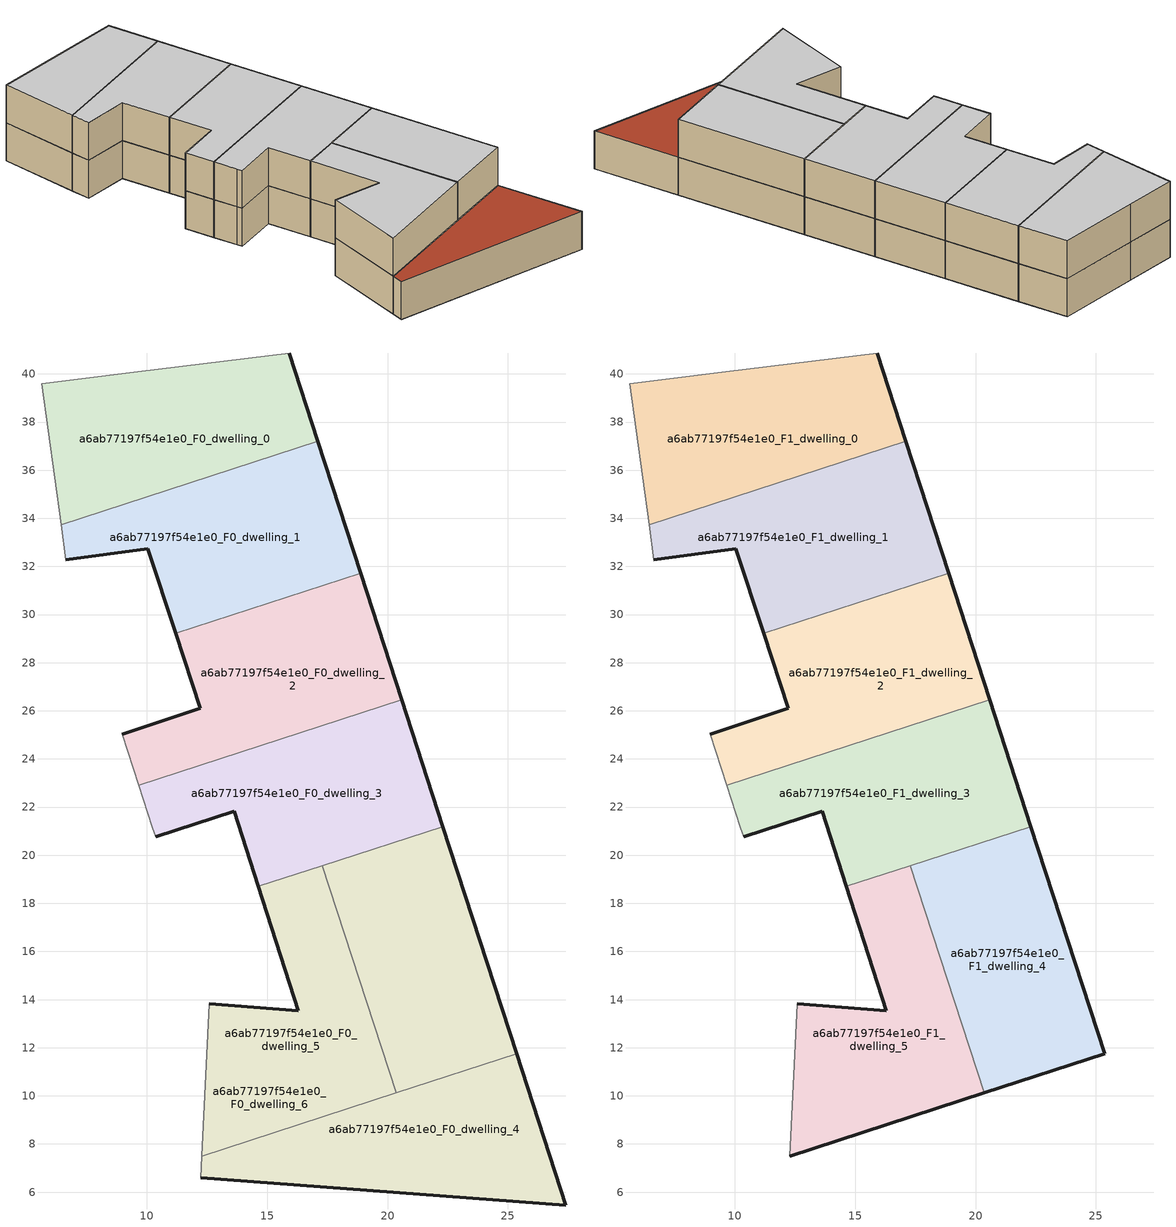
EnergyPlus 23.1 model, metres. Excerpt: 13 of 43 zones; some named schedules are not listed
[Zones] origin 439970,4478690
a6ab77197f54e1e0_F0_dwelling_0
 floor ground (EU_floor_Construction): 17.1,37.19 15.91,40.87 9.63,40.09 5.63,39.6 6.43,33.73 z0
 wall outside (EU_wall_Construction): 15.91,40.87 17.1,37.19 z0:3
 wall adiabatic (EU_wall_Construction): 6.43,33.73 5.63,39.6 9.63,40.09 15.91,40.87 z0:3
 wall to a6ab77197f54e1e0_F0_dwelling_1 (EU_wall_Construction): 17.1,37.19 6.43,33.73 z0:3
a6ab77197f54e1e0_F0_dwelling_1
 floor ground (EU_floor_Construction): 18.88,31.72 17.1,37.19 6.43,33.73 6.63,32.27 10.03,32.74 11.19,29.22 z0
 wall outside (EU_wall_Construction): 17.1,37.19 18.88,31.72 / 11.19,29.22 10.03,32.74 6.63,32.27 z0:3
 wall adiabatic (EU_wall_Construction): 6.63,32.27 6.43,33.73 z0:3
 wall to a6ab77197f54e1e0_F0_dwelling_2 (EU_wall_Construction): 18.88,31.72 11.19,29.22 z0:3
a6ab77197f54e1e0_F0_dwelling_2
 floor ground (EU_floor_Construction): 20.59,26.46 18.88,31.72 11.19,29.22 12.21,26.1 8.98,25.03 9.66,22.91 z0
 wall outside (EU_wall_Construction): 18.88,31.72 20.59,26.46 / 8.98,25.03 12.21,26.1 11.19,29.22 z0:3
 wall adiabatic (EU_wall_Construction): 9.66,22.91 8.98,25.03 z0:3
 wall to a6ab77197f54e1e0_F0_dwelling_3 (EU_wall_Construction): 20.59,26.46 9.66,22.91 z0:3
a6ab77197f54e1e0_F0_dwelling_3
 floor ground (EU_floor_Construction): 22.3,21.19 20.59,26.46 9.66,22.91 10.23,21.16 10.37,20.78 13.62,21.83 14.63,18.7 z0
 wall outside (EU_wall_Construction): 20.59,26.46 22.3,21.19 / 14.63,18.7 13.62,21.83 10.37,20.78 z0:3
 wall adiabatic (EU_wall_Construction): 10.37,20.78 10.23,21.16 9.66,22.91 z0:3
 wall to a6ab77197f54e1e0_F0_dwelling_4 (EU_wall_Construction): 22.3,21.19 17.28,19.56 z0:3
 wall to a6ab77197f54e1e0_F0_dwelling_5 (EU_wall_Construction): 17.28,19.56 14.63,18.7 z0:3
a6ab77197f54e1e0_F0_dwelling_4
 floor ground (EU_floor_Construction): 25.36,11.75 22.3,21.19 17.28,19.56 20.35,10.12 z0; 27.4,5.46 25.36,11.75 12.28,7.5 12.23,6.6 z0
 wall outside (EU_wall_Construction): 22.3,21.19 25.36,11.75 z0:3
 wall to a6ab77197f54e1e0_F0_dwelling_6 (EU_wall_Construction): 25.36,11.75 20.35,10.12 z0:3
 wall to a6ab77197f54e1e0_F0_dwelling_5 (EU_wall_Construction): 20.35,10.12 17.28,19.56 z0:3
 roof outside (EU_roof_Construction): 25.36,11.75 27.4,5.46 12.23,6.6 12.28,7.5 z3
a6ab77197f54e1e0_F0_dwelling_5
 floor ground (EU_floor_Construction): 27.4,5.46 25.36,11.75 12.28,7.5 12.23,6.6 z0; 20.35,10.12 17.28,19.56 14.63,18.7 16.29,13.55 12.59,13.82 12.28,7.5 z0
 wall outside (EU_wall_Construction): 12.59,13.82 16.29,13.55 14.63,18.7 z0:3
 wall adiabatic (EU_wall_Construction): 12.28,7.5 12.59,13.82 z0:3
 wall to a6ab77197f54e1e0_F0_dwelling_6 (EU_wall_Construction): 20.35,10.12 12.28,7.5 z0:3
 roof outside (EU_floor_Construction): 25.36,11.75 27.4,5.46 12.23,6.6 12.28,7.5 z3
a6ab77197f54e1e0_F0_dwelling_6
 floor ground (EU_floor_Construction): 25.36,11.75 22.3,21.19 17.28,19.56 20.35,10.12 z0; 27.4,5.46 25.36,11.75 12.28,7.5 12.23,6.6 z0; 20.35,10.12 17.28,19.56 14.63,18.7 16.29,13.55 12.59,13.82 12.28,7.5 z0
 wall outside (EU_wall_Construction): 25.36,11.75 27.4,5.46 12.23,6.6 z0:3
 wall adiabatic (EU_wall_Construction): 12.23,6.6 12.28,7.5 z0:3
 ceiling adiabatic (EU_roof_Construction): 22.3,21.19 25.36,11.75 20.35,10.12 17.28,19.56 z3; 17.28,19.56 20.35,10.12 12.28,7.5 12.59,13.82 16.29,13.55 14.63,18.7 z3
 roof outside (EU_roof_Construction): 25.36,11.75 27.4,5.46 12.23,6.6 12.28,7.5 z3
a6ab77197f54e1e0_F1_dwelling_0
 floor to a6ab77197f54e1e0_F0_dwelling_0 (EU_floor_Construction): 17.1,37.19 15.91,40.87 9.63,40.09 5.63,39.6 6.43,33.73 z3
 wall outside (EU_wall_Construction): 15.91,40.87 17.1,37.19 z3:6
 wall adiabatic (EU_wall_Construction): 6.43,33.73 5.63,39.6 9.63,40.09 15.91,40.87 z3:6
 wall to a6ab77197f54e1e0_F1_dwelling_1 (EU_wall_Construction): 17.1,37.19 6.43,33.73 z3:6
 ceiling to a6ab77197f54e1e0_F2_dwelling_0 (EU_floor_Construction): 15.91,40.87 17.1,37.19 6.43,33.73 5.63,39.6 9.63,40.09 z6
a6ab77197f54e1e0_F1_dwelling_1
 floor to a6ab77197f54e1e0_F0_dwelling_1 (EU_floor_Construction): 18.88,31.72 17.1,37.19 6.43,33.73 6.63,32.27 10.03,32.74 11.19,29.22 z3
 wall outside (EU_wall_Construction): 17.1,37.19 18.88,31.72 / 11.19,29.22 10.03,32.74 6.63,32.27 z3:6
 wall adiabatic (EU_wall_Construction): 6.63,32.27 6.43,33.73 z3:6
 wall to a6ab77197f54e1e0_F1_dwelling_2 (EU_wall_Construction): 18.88,31.72 11.19,29.22 z3:6
 ceiling to a6ab77197f54e1e0_F2_dwelling_1 (EU_floor_Construction): 17.1,37.19 18.88,31.72 11.19,29.22 10.03,32.74 6.63,32.27 6.43,33.73 z6
a6ab77197f54e1e0_F1_dwelling_2
 floor to a6ab77197f54e1e0_F0_dwelling_2 (EU_floor_Construction): 20.59,26.46 18.88,31.72 11.19,29.22 12.21,26.1 8.98,25.03 9.66,22.91 z3
 wall outside (EU_wall_Construction): 18.88,31.72 20.59,26.46 / 8.98,25.03 12.21,26.1 11.19,29.22 z3:6
 wall adiabatic (EU_wall_Construction): 9.66,22.91 8.98,25.03 z3:6
 wall to a6ab77197f54e1e0_F1_dwelling_3 (EU_wall_Construction): 20.59,26.46 9.66,22.91 z3:6
 ceiling to a6ab77197f54e1e0_F2_dwelling_2 (EU_floor_Construction): 18.88,31.72 20.59,26.46 9.66,22.91 8.98,25.03 12.21,26.1 11.19,29.22 z6
a6ab77197f54e1e0_F1_dwelling_3
 floor to a6ab77197f54e1e0_F0_dwelling_3 (EU_floor_Construction): 22.3,21.19 20.59,26.46 9.66,22.91 10.23,21.16 10.37,20.78 13.62,21.83 14.63,18.7 z3
 wall outside (EU_wall_Construction): 20.59,26.46 22.3,21.19 / 14.63,18.7 13.62,21.83 10.37,20.78 z3:6
 wall adiabatic (EU_wall_Construction): 10.37,20.78 10.23,21.16 9.66,22.91 z3:6
 wall to a6ab77197f54e1e0_F1_dwelling_4 (EU_wall_Construction): 22.3,21.19 17.28,19.56 z3:6
 wall to a6ab77197f54e1e0_F1_dwelling_5 (EU_wall_Construction): 17.28,19.56 14.63,18.7 z3:6
 ceiling to a6ab77197f54e1e0_F2_dwelling_3 (EU_floor_Construction): 20.59,26.46 22.3,21.19 14.63,18.7 13.62,21.83 10.37,20.78 10.23,21.16 9.66,22.91 z6
a6ab77197f54e1e0_F1_dwelling_4
 floor to a6ab77197f54e1e0_F0_dwelling_4 (EU_floor_Construction): 25.36,11.75 22.3,21.19 17.28,19.56 20.35,10.12 z3
 wall outside (EU_wall_Construction): 22.3,21.19 25.36,11.75 20.35,10.12 z3:6
 wall to a6ab77197f54e1e0_F1_dwelling_5 (EU_wall_Construction): 20.35,10.12 17.28,19.56 z3:6
 ceiling to a6ab77197f54e1e0_F2_dwelling_4 (EU_floor_Construction): 22.3,21.19 25.36,11.75 20.35,10.12 17.28,19.56 z6
a6ab77197f54e1e0_F1_dwelling_5
 floor to a6ab77197f54e1e0_F0_dwelling_5 (EU_floor_Construction): 20.35,10.12 17.28,19.56 14.63,18.7 16.29,13.55 12.59,13.82 12.28,7.5 z3
 wall outside (EU_wall_Construction): 12.59,13.82 16.29,13.55 14.63,18.7 / 20.35,10.12 12.28,7.5 z3:6
 wall adiabatic (EU_wall_Construction): 12.28,7.5 12.59,13.82 z3:6
 ceiling to a6ab77197f54e1e0_F2_dwelling_5 (EU_floor_Construction): 17.28,19.56 20.35,10.12 12.28,7.5 12.59,13.82 16.29,13.55 14.63,18.7 z6
[Building]
EU S2 Campaign: North Axis=0; Terrain=City; Solar Distribution=FullExterior
[Site:Location]
Madrid: Latitude=40.5; Longitude=-3.5; Time Zone=1; Elevation=609
[SizingPeriod:WeatherFileDays]
AnnualSizingPeriod: Begin Month=1; Begin Day of Month=1; End Month=12; End Day of Month=31; Day of Week for Start Day=Monday; Use Weather File Daylight Saving Period=No; Use Weather File Rain and Snow Indicators=No
[MATERIAL]
EU_InternalMass_Material: Roughness=MediumRough; Thickness=0.1; Conductivity=1; Density=1800; Specific Heat=900; Thermal Absorptance=0.9; Solar Absorptance=0.7; Visible Absorptance=0.7
[MATERIAL:NOMASS] Roughness=MediumRough; Thermal Absorptance=0.9; Solar Absorptance=0.7; Visible Absorptance=0.7
Name | Thermal Resistance
EU_wall_NoMass | 0.459673
EU_roof_NoMass | 0.495815
EU_floor_NoMass | 0.788942
[CONSTRUCTION]
EU_wall_Construction: EU_wall_NoMass
EU_roof_Construction: EU_roof_NoMass
EU_floor_Construction: EU_floor_NoMass
EU_InternalMass_Construction: EU_InternalMass_Material
[ZONE] Type=1; Multiplier=1; Ceiling Height=autocalculate; Floor Area=autocalculate; Part of Total Floor Area=Yes
Name | Volume
a6ab77197f54e1e0_F0_dwelling_0; a6ab77197f54e1e0_F1_dwelling_0 | 156.963
a6ab77197f54e1e0_F0_dwelling_1 | 156.978
a6ab77197f54e1e0_F1_dwelling_1 | 156.979
a6ab77197f54e1e0_F0_dwelling_2 | 156.951
a6ab77197f54e1e0_F1_dwelling_2 | 156.952
a6ab77197f54e1e0_F0_dwelling_3 | 156.969
a6ab77197f54e1e0_F1_dwelling_3 | 156.968
a6ab77197f54e1e0_F0_dwelling_4 | 313.939
a6ab77197f54e1e0_F1_dwelling_4 | 156.965
a6ab77197f54e1e0_F0_dwelling_5 | 313.96
a6ab77197f54e1e0_F1_dwelling_5 | 156.985
a6ab77197f54e1e0_F0_dwelling_6 | 470.924
[INTERNALMASS] Construction=EU_InternalMass_Construction
Name | Zone or ZoneList | Surface Area
a6ab77197f54e1e0_F0_dwelling_0_EU_InternalMass | a6ab77197f54e1e0_F0_dwelling_0 | 52.3208
a6ab77197f54e1e0_F0_dwelling_1_EU_InternalMass | a6ab77197f54e1e0_F0_dwelling_1 | 52.3261
a6ab77197f54e1e0_F0_dwelling_2_EU_InternalMass | a6ab77197f54e1e0_F0_dwelling_2 | 52.3172
a6ab77197f54e1e0_F0_dwelling_3_EU_InternalMass | a6ab77197f54e1e0_F0_dwelling_3 | 52.3228
a6ab77197f54e1e0_F0_dwelling_4_EU_InternalMass | a6ab77197f54e1e0_F0_dwelling_4 | 52.3222
a6ab77197f54e1e0_F0_dwelling_5_EU_InternalMass | a6ab77197f54e1e0_F0_dwelling_5 | 52.329
a6ab77197f54e1e0_F0_dwelling_6_EU_InternalMass | a6ab77197f54e1e0_F0_dwelling_6 | 52.3247
a6ab77197f54e1e0_F1_dwelling_0_EU_InternalMass | a6ab77197f54e1e0_F1_dwelling_0 | 61.0415
a6ab77197f54e1e0_F1_dwelling_1_EU_InternalMass | a6ab77197f54e1e0_F1_dwelling_1 | 61.0413
a6ab77197f54e1e0_F1_dwelling_2_EU_InternalMass | a6ab77197f54e1e0_F1_dwelling_2 | 61.039
a6ab77197f54e1e0_F1_dwelling_3_EU_InternalMass | a6ab77197f54e1e0_F1_dwelling_3 | 61.0459
a6ab77197f54e1e0_F1_dwelling_4_EU_InternalMass | a6ab77197f54e1e0_F1_dwelling_4 | 61.0426
a6ab77197f54e1e0_F1_dwelling_5_EU_InternalMass | a6ab77197f54e1e0_F1_dwelling_5 | 61.0461
[OTHEREQUIPMENT] Fuel Type=Electricity; Design Level Calculation Method=Watts/Area; Power per Zone Floor Area=1; Fraction Latent=0; Fraction Radiant=0; Fraction Lost=0; Carbon Dioxide Generation Rate=0; EndUse Subcategory=EU_Step8_InternalGains
Name | Zone or ZoneList or Space or SpaceList | Schedule
EU_Step8_InternalGain_a6ab77197f54e1e0_F0_dwelling_0_f000 | a6ab77197f54e1e0_F0_dwelling_0 | EU_Step8_GainSchedule_a6ab77197f54e1e0_F0_dwelling_0_f000
EU_Step8_InternalGain_a6ab77197f54e1e0_F0_dwelling_1_f000 | a6ab77197f54e1e0_F0_dwelling_1 | EU_Step8_GainSchedule_a6ab77197f54e1e0_F0_dwelling_1_f000
EU_Step8_InternalGain_a6ab77197f54e1e0_F0_dwelling_2_f000 | a6ab77197f54e1e0_F0_dwelling_2 | EU_Step8_GainSchedule_a6ab77197f54e1e0_F0_dwelling_2_f000
EU_Step8_InternalGain_a6ab77197f54e1e0_F0_dwelling_3_f000 | a6ab77197f54e1e0_F0_dwelling_3 | EU_Step8_GainSchedule_a6ab77197f54e1e0_F0_dwelling_3_f000
EU_Step8_InternalGain_a6ab77197f54e1e0_F0_dwelling_4_f000 | a6ab77197f54e1e0_F0_dwelling_4 | EU_Step8_GainSchedule_a6ab77197f54e1e0_F0_dwelling_4_f000
EU_Step8_InternalGain_a6ab77197f54e1e0_F0_dwelling_5_f000 | a6ab77197f54e1e0_F0_dwelling_5 | EU_Step8_GainSchedule_a6ab77197f54e1e0_F0_dwelling_5_f000
EU_Step8_InternalGain_a6ab77197f54e1e0_F0_dwelling_6_f000 | a6ab77197f54e1e0_F0_dwelling_6 | EU_Step8_GainSchedule_a6ab77197f54e1e0_F0_dwelling_6_f000
EU_Step8_InternalGain_a6ab77197f54e1e0_F1_dwelling_0_f000 | a6ab77197f54e1e0_F1_dwelling_0 | EU_Step8_GainSchedule_a6ab77197f54e1e0_F1_dwelling_0_f000
EU_Step8_InternalGain_a6ab77197f54e1e0_F1_dwelling_1_f000 | a6ab77197f54e1e0_F1_dwelling_1 | EU_Step8_GainSchedule_a6ab77197f54e1e0_F1_dwelling_1_f000
EU_Step8_InternalGain_a6ab77197f54e1e0_F1_dwelling_2_f000 | a6ab77197f54e1e0_F1_dwelling_2 | EU_Step8_GainSchedule_a6ab77197f54e1e0_F1_dwelling_2_f000
EU_Step8_InternalGain_a6ab77197f54e1e0_F1_dwelling_3_f000 | a6ab77197f54e1e0_F1_dwelling_3 | EU_Step8_GainSchedule_a6ab77197f54e1e0_F1_dwelling_3_f000
EU_Step8_InternalGain_a6ab77197f54e1e0_F1_dwelling_4_f000 | a6ab77197f54e1e0_F1_dwelling_4 | EU_Step8_GainSchedule_a6ab77197f54e1e0_F1_dwelling_4_f000
EU_Step8_InternalGain_a6ab77197f54e1e0_F1_dwelling_5_f000 | a6ab77197f54e1e0_F1_dwelling_5 | EU_Step8_GainSchedule_a6ab77197f54e1e0_F1_dwelling_5_f000
[ZONEVENTILATION:DESIGNFLOWRATE] Schedule=EU_AlwaysOn; Design Flow Rate Calculation Method=AirChanges/Hour; Air Changes per Hour=0.719161; Ventilation Type=Natural; Fan Pressure Rise=0; Fan Total Efficiency=1; Constant Term Coefficient=1; Temperature Term Coefficient=0; Velocity Term Coefficient=0; Velocity Squared Term Coefficient=0; Minimum Indoor Temperature=-100; Maximum Indoor Temperature=100; Delta Temperature=-100; Minimum Outdoor Temperature=-100; Maximum Outdoor Temperature=100; Maximum Wind Speed=40
Name | Zone or ZoneList or Space or SpaceList
EU_ConstantAir_a6ab77197f54e1e0_F0_dwelling_0 | a6ab77197f54e1e0_F0_dwelling_0
EU_ConstantAir_a6ab77197f54e1e0_F0_dwelling_1 | a6ab77197f54e1e0_F0_dwelling_1
EU_ConstantAir_a6ab77197f54e1e0_F0_dwelling_2 | a6ab77197f54e1e0_F0_dwelling_2
EU_ConstantAir_a6ab77197f54e1e0_F0_dwelling_3 | a6ab77197f54e1e0_F0_dwelling_3
EU_ConstantAir_a6ab77197f54e1e0_F0_dwelling_4 | a6ab77197f54e1e0_F0_dwelling_4
EU_ConstantAir_a6ab77197f54e1e0_F0_dwelling_5 | a6ab77197f54e1e0_F0_dwelling_5
EU_ConstantAir_a6ab77197f54e1e0_F0_dwelling_6 | a6ab77197f54e1e0_F0_dwelling_6
EU_ConstantAir_a6ab77197f54e1e0_F1_dwelling_0 | a6ab77197f54e1e0_F1_dwelling_0
EU_ConstantAir_a6ab77197f54e1e0_F1_dwelling_1 | a6ab77197f54e1e0_F1_dwelling_1
EU_ConstantAir_a6ab77197f54e1e0_F1_dwelling_2 | a6ab77197f54e1e0_F1_dwelling_2
EU_ConstantAir_a6ab77197f54e1e0_F1_dwelling_3 | a6ab77197f54e1e0_F1_dwelling_3
EU_ConstantAir_a6ab77197f54e1e0_F1_dwelling_4 | a6ab77197f54e1e0_F1_dwelling_4
EU_ConstantAir_a6ab77197f54e1e0_F1_dwelling_5 | a6ab77197f54e1e0_F1_dwelling_5
[HVACTEMPLATE:THERMOSTAT] Constant Heating Setpoint=20; Constant Cooling Setpoint=50
EU_HeatOnly_a6ab77197f54e1e0_F0_dwelling_0; EU_HeatOnly_a6ab77197f54e1e0_F0_dwelling_1; EU_HeatOnly_a6ab77197f54e1e0_F0_dwelling_2; EU_HeatOnly_a6ab77197f54e1e0_F0_dwelling_3; EU_HeatOnly_a6ab77197f54e1e0_F0_dwelling_4; EU_HeatOnly_a6ab77197f54e1e0_F0_dwelling_5; EU_HeatOnly_a6ab77197f54e1e0_F0_dwelling_6; EU_HeatOnly_a6ab77197f54e1e0_F1_dwelling_0; EU_HeatOnly_a6ab77197f54e1e0_F1_dwelling_1; EU_HeatOnly_a6ab77197f54e1e0_F1_dwelling_2; EU_HeatOnly_a6ab77197f54e1e0_F1_dwelling_3; EU_HeatOnly_a6ab77197f54e1e0_F1_dwelling_4; EU_HeatOnly_a6ab77197f54e1e0_F1_dwelling_5; EU_HeatOnly_a6ab77197f54e1e0_F2_dwelling_0; EU_HeatOnly_a6ab77197f54e1e0_F2_dwelling_1; EU_HeatOnly_a6ab77197f54e1e0_F2_dwelling_2; EU_HeatOnly_a6ab77197f54e1e0_F2_dwelling_3; EU_HeatOnly_a6ab77197f54e1e0_F2_dwelling_4; EU_HeatOnly_a6ab77197f54e1e0_F2_dwelling_5; EU_HeatOnly_a6ab77197f54e1e0_F3_dwelling_0; EU_HeatOnly_a6ab77197f54e1e0_F3_dwelling_1; EU_HeatOnly_a6ab77197f54e1e0_F3_dwelling_2; EU_HeatOnly_a6ab77197f54e1e0_F3_dwelling_3; EU_HeatOnly_a6ab77197f54e1e0_F3_dwelling_4; EU_HeatOnly_a6ab77197f54e1e0_F3_dwelling_5; EU_HeatOnly_a6ab77197f54e1e0_F4_dwelling_0; EU_HeatOnly_a6ab77197f54e1e0_F4_dwelling_1; EU_HeatOnly_a6ab77197f54e1e0_F4_dwelling_2; EU_HeatOnly_a6ab77197f54e1e0_F4_dwelling_3; EU_HeatOnly_a6ab77197f54e1e0_F4_dwelling_4; EU_HeatOnly_a6ab77197f54e1e0_F4_dwelling_5; EU_HeatOnly_a6ab77197f54e1e0_F5_dwelling_0; EU_HeatOnly_a6ab77197f54e1e0_F5_dwelling_1; EU_HeatOnly_a6ab77197f54e1e0_F5_dwelling_2; EU_HeatOnly_a6ab77197f54e1e0_F5_dwelling_3; EU_HeatOnly_a6ab77197f54e1e0_F5_dwelling_4; EU_HeatOnly_a6ab77197f54e1e0_F5_dwelling_5; EU_HeatOnly_a6ab77197f54e1e0_F6_dwelling_0; EU_HeatOnly_a6ab77197f54e1e0_F6_dwelling_1; EU_HeatOnly_a6ab77197f54e1e0_F6_dwelling_2; EU_HeatOnly_a6ab77197f54e1e0_F6_dwelling_3; EU_HeatOnly_a6ab77197f54e1e0_F6_dwelling_4; EU_HeatOnly_a6ab77197f54e1e0_F6_dwelling_5
[HVACTEMPLATE:ZONE:IDEALLOADSAIRSYSTEM] System Availability Schedule=EU_AlwaysOn; Maximum Heating Supply Air Temperature=50; Minimum Cooling Supply Air Temperature=13; Maximum Heating Supply Air Humidity Ratio=0.0156; Minimum Cooling Supply Air Humidity Ratio=0.0077; Heating Limit=NoLimit; Cooling Limit=NoLimit; Heating Availability Schedule=EU_AlwaysOn; Cooling Availability Schedule=EU_CoolingOff; Dehumidification Control Type=ConstantSensibleHeatRatio; Cooling Sensible Heat Ratio=0.7; Dehumidification Setpoint=60; Humidification Control Type=None; Humidification Setpoint=30; Outdoor Air Method=None; Outdoor Air Flow Rate per Person=0.00944; Outdoor Air Flow Rate per Zone Floor Area=0; Outdoor Air Flow Rate per Zone=0; Demand Controlled Ventilation Type=None; Outdoor Air Economizer Type=NoEconomizer; Heat Recovery Type=None; Sensible Heat Recovery Effectiveness=0.7; Latent Heat Recovery Effectiveness=0.65
Name | Template Thermostat
a6ab77197f54e1e0_F0_dwelling_0 | EU_HeatOnly_a6ab77197f54e1e0_F0_dwelling_0
a6ab77197f54e1e0_F0_dwelling_1 | EU_HeatOnly_a6ab77197f54e1e0_F0_dwelling_1
a6ab77197f54e1e0_F0_dwelling_2 | EU_HeatOnly_a6ab77197f54e1e0_F0_dwelling_2
a6ab77197f54e1e0_F0_dwelling_3 | EU_HeatOnly_a6ab77197f54e1e0_F0_dwelling_3
a6ab77197f54e1e0_F0_dwelling_4 | EU_HeatOnly_a6ab77197f54e1e0_F0_dwelling_4
a6ab77197f54e1e0_F0_dwelling_5 | EU_HeatOnly_a6ab77197f54e1e0_F0_dwelling_5
a6ab77197f54e1e0_F0_dwelling_6 | EU_HeatOnly_a6ab77197f54e1e0_F0_dwelling_6
a6ab77197f54e1e0_F1_dwelling_0 | EU_HeatOnly_a6ab77197f54e1e0_F1_dwelling_0
a6ab77197f54e1e0_F1_dwelling_1 | EU_HeatOnly_a6ab77197f54e1e0_F1_dwelling_1
a6ab77197f54e1e0_F1_dwelling_2 | EU_HeatOnly_a6ab77197f54e1e0_F1_dwelling_2
a6ab77197f54e1e0_F1_dwelling_3 | EU_HeatOnly_a6ab77197f54e1e0_F1_dwelling_3
